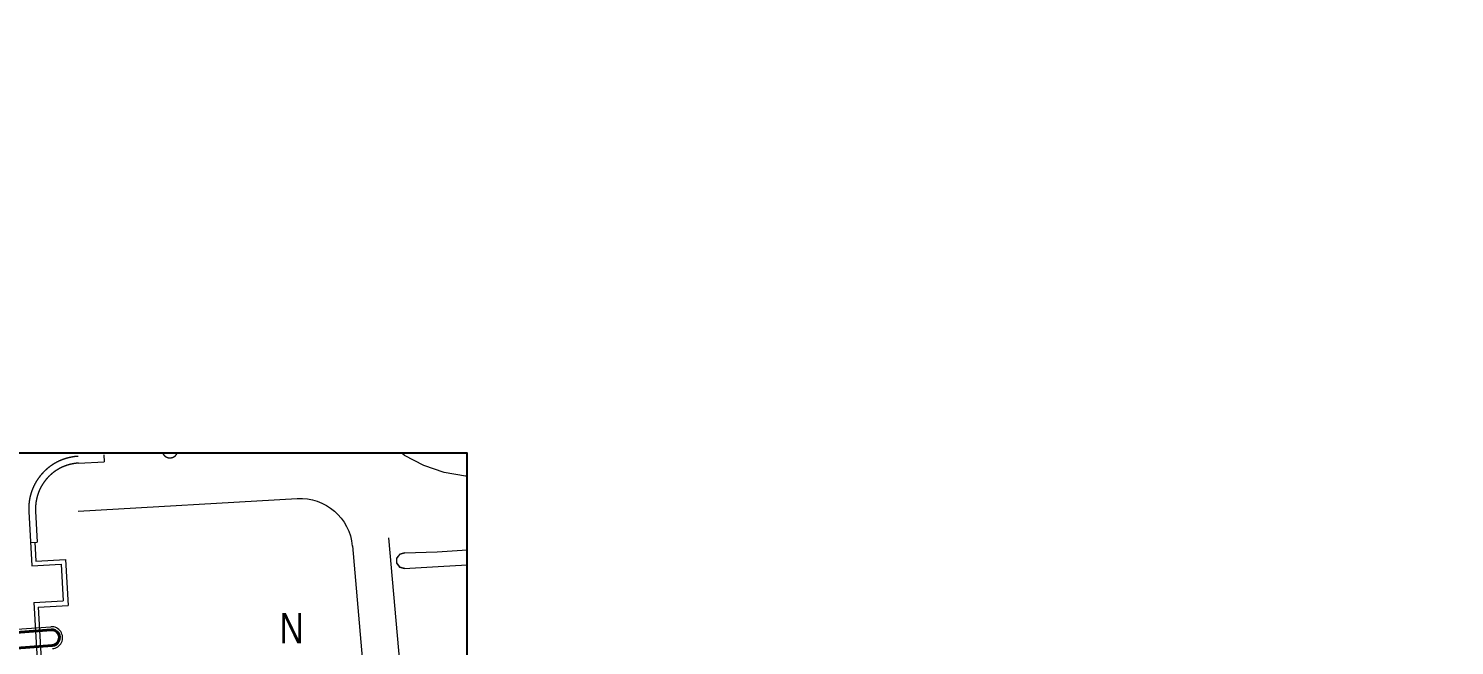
# Model space of a CAD drawing. Header units: millimetres. Extents: x 834681283 to 835686922, y 817551134 to 819407044.
# Drawn here: x 835339667 to 835475848, y 818222797 to 818281688 of the extents above; entities that cross this region are included whole.
import ezdxf
from ezdxf.enums import TextEntityAlignment as Align
from ezdxf.xclip import XClip

# ---------------------------------------------------------------- set-up
doc = ezdxf.new("R2010")
doc.units = ezdxf.units.MM
doc.header["$LTSCALE"] = 1200
doc.header["$MEASUREMENT"] = 0
doc.header["$XCLIPFRAME"] = 0
for name, pattern in [('12027_SITE$0$DASHED', [0.75, 0.5, -0.25]), ('12027_SITE$0$DGN Style 2', [15.39188, 9.235128, -6.156752]), ('12027_SITE$0$DGN Style 3', [21.548632, 15.39188, -6.156752]), ('12027_SITE$0$DGN Style 4', [76.563414, 38.257796, -19.128898, 0.047822, -19.128898]), ('12027_SITE$0$HIDDEN', [0.375, 0.25, -0.125])]:
    doc.linetypes.add(name, pattern=pattern)
doc.layers.get('Defpoints').update_dxf_attribs({"color": 15})
for name, color, linetype, lineweight in [('12027_SITE$0$00_Base_Plan', 8, 'Continuous', 18), ('12027_SITE$0$AR-SIMS_BL_', 1, '12027_SITE$0$DGN Style 4', 140), ('12027_SITE$0$AR-ST_AR_BS_MI_', 8, '12027_SITE$0$DASHED', 18), ('12027_SITE$0$MCA180__', 7, 'Continuous', 0), ('12027_SITE$0$MCA813__', 7, 'Continuous', 0), ('12027_SITE$0$MCA832_S', 7, 'Continuous', 0)]:
    doc.layers.add(name, color=color, linetype=linetype, lineweight=lineweight)
for name, color, linetype in [('12027_SITE$0$AR-ROAD_AR_BS_MI_', 9, 'Continuous'), ('12027_SITE$0$AR-SITEROAD_AR_BS_', 252, 'Continuous'), ('P01-MAAN-P-EVA$0$DW-TXT1', 1, 'Continuous')]:
    doc.layers.add(name, color=color, linetype=linetype)
doc.styles.add('P01-MAAN-P-EVA$0$ARIAL', font='arial.ttf', dxfattribs={"width": 0.8})

# ---------------------------------------------------------------- blocks, each defined once
blk = doc.blocks.new('P01-MAAN-P-EVA')
at = {"layer": 'Defpoints'}
for points in [[(835091300.8, 818003007.9), (835381567.7, 818003007.9), (835381567.7, 818241141.5), (835091300.8, 818241141.5)], [(835171418, 818003007.9), (835381567.7, 818003007.9), (835381567.7, 818241141.5), (835171418, 818241141.5)]]:
    blk.add_lwpolyline(points, close=True, dxfattribs=at)
at = {"layer": 'P01-MAAN-P-EVA$0$DW-TXT1', "style": 'P01-MAAN-P-EVA$0$ARIAL', "width": 0.8}
blk.add_text('N', height=2882, dxfattribs=at).set_placement((835364790.9, 818223009.4), align=Align.CENTER)
blk = doc.blocks.new('12027_SITE$0$A$C6AAC3F66')
at = {"layer": '12027_SITE$0$AR-SITEROAD_AR_BS_', "color": 253, "linetype": '12027_SITE$0$DGN Style 2'}
blk.add_line((157.11, -166.85), (110.95, -167.03), dxfattribs=at)
blk = doc.blocks.new('12027_SITE$0$A$C313F75FB')
at = {"layer": '12027_SITE$0$MCA180__', "linetype": 'Continuous', "lineweight": 13}
for p, q in [((835140.84, 818224.21), (835225.54, 818230.46)), ((835141.37, 818223.85), (835225.58, 818230.06))]:
    blk.add_line(p, q, dxfattribs=at)
at = {"layer": '12027_SITE$0$MCA813__', "linetype": 'Continuous', "lineweight": 40}
for p, q in [((835206.35, 818236.43), (835143.29, 818232.39)), ((835240.28, 818232.59), (835149.3, 818226.76)), ((835141.43, 818222.95), (835218.53, 818228.64)), ((835141.47, 818222.45), (835218.56, 818228.14)), ((835281.01, 818219.81), (835341.82, 818224.29)), ((835283.48, 818218.49), (835341.93, 818222.8)), ((835142.5, 818208.49), (835219.59, 818214.18)), ((835142.62, 818206.8), (835217.97, 818212.35)), ((835142.66, 818206.3), (835218.01, 818211.85))]:
    blk.add_line(p, q, dxfattribs=at)
at = {"layer": '12027_SITE$0$MCA813__', "linetype": 'Continuous'}
blk.add_ellipse((835341.87, 818223.54), major_axis=(1.05, 0), ratio=1, start_param=4.785994, end_param=7.927587, dxfattribs=at)
at = {"layer": '12027_SITE$0$MCA813__', "linetype": 'Continuous', "lineweight": 40}
blk.add_ellipse((835341.87, 818223.54), major_axis=(0.75, 0), ratio=1, start_param=4.785994, end_param=7.927587, dxfattribs=at)
at = {"layer": '12027_SITE$0$MCA832_S', "lineweight": 0}
for p, q in [((835280.99, 818220.11), (835341.79, 818224.59)), ((835142.46, 818208.99), (835219.56, 818214.68))]:
    blk.add_line(p, q, dxfattribs=at)
blk = doc.blocks.new('12027_SITE')
at = {"layer": '12027_SITE$0$00_Base_Plan', "linetype": 'Continuous'}
for p, q in [((835344.40597, 818235.60327), (835365.31697, 818236.83033)), ((835370.6016, 818232.30496), (835372.48955, 818210.76617)), ((835370.6016, 818232.30496), (835372.48955, 818210.76617)), ((835370.6016, 818232.30496), (835372.48955, 818210.76617)), ((835370.6016, 818232.30496), (835372.48955, 818210.76617)), ((835370.6016, 818232.30496), (835372.48955, 818210.76617)), ((835370.6016, 818232.30496), (835372.48955, 818210.76617)), ((835376.09912, 818210.01908), (835374.07907, 818233.06503)), ((835376.09912, 818210.01908), (835374.07907, 818233.06503)), ((835376.09912, 818210.01908), (835374.07907, 818233.06503)), ((835376.09912, 818210.01908), (835374.07907, 818233.06503)), ((835376.09912, 818210.01908), (835374.07907, 818233.06503))]:
    blk.add_line(p, q, dxfattribs=at)
at = {"layer": '12027_SITE$0$00_Base_Plan', "linetype": 'Continuous', "flags": 128}
for points in [[(835419.16613, 818295.19105), (835421.93822, 818250.47512), (835422.29936, 818244.64212), (835422.32138, 818243.92112), (835422.32839, 818243.62212), (835422.28639, 818243.32512), (835422.1964, 818243.03912), (835422.06141, 818242.77212), (835421.87941, 818242.53311), (835421.67442, 818242.31411), (835421.44842, 818242.1171), (835421.20443, 818241.9431), (835420.94443, 818241.79409), (835420.67143, 818241.66908), (835420.02044, 818241.49607), (835419.72144, 818241.48706), (835401.63247, 818240.32962), (835392.27249, 818239.53239), (835383.4525, 818238.97418), (835381.3915, 818238.96913), (835379.35749, 818239.30108), (835377.40548, 818239.96303), (835375.58845, 818240.93599), (835375.11111, 818241.30421)], [(835375.554, 818230.135), (835378.799, 818230.328), (835402.933, 818231.878), (835431.983, 818233.815), (835472.049, 818236.475), (835472.132, 818236.505), (835472.181, 818236.521), (835472.23, 818236.536), (835472.279, 818236.552), (835472.327, 818236.569), (835472.373, 818236.589), (835472.416, 818236.611), (835472.456, 818236.638), (835472.493, 818236.669), (835472.528, 818236.703), (835472.562, 818236.742), (835472.594, 818236.782), (835472.623, 818236.825), (835472.65, 818236.87), (835472.674, 818236.916), (835472.695, 818236.962), (835472.712, 818237.009), (835472.725, 818237.055), (835472.734, 818237.103), (835472.741, 818237.154), (835472.744, 818237.205), (835472.745, 818237.257), (835472.742, 818237.309), (835472.736, 818237.361), (835472.727, 818237.411), (835472.715, 818237.459), (835472.699, 818237.505), (835472.68, 818237.55), (835472.658, 818237.595), (835472.632, 818237.64), (835472.603, 818237.683), (835472.571, 818237.724), (835472.537, 818237.763), (835472.501, 818237.8), (835472.464, 818237.833), (835472.426, 818237.863), (835472.385, 818237.888), (835472.341, 818237.908), (835472.294, 818237.925), (835472.246, 818237.94), (835472.196, 818237.953), (835472.146, 818237.965), (835472.096, 818237.977), (835472.046, 818237.99), (835471.998, 818238.005), (835422.497, 818234.79), (835403.654, 818233.346), (835378.687, 818231.71), (835375.559, 818231.611), (835375.102, 818231.487), (835374.899, 818231.223), (835374.814, 818231.112), (835374.813, 818230.639), (835374.988, 818230.407), (835375.098, 818230.262), (835375.554, 818230.135)], [(835375.56968, 818231.64299), (835375.11297, 818231.51933), (835374.8248, 818231.14406), (835374.82321, 818230.67091), (835375.10885, 818230.29372), (835375.56472, 818230.16699)], [(835456.879, 818222.531), (835456.213, 818223.296), (835455.5, 818223.987), (835454.579, 818224.399), (835453.602, 818224.616), (835452.606, 818224.755), (835451.609, 818224.798), (835450.612, 818224.758), (835448.184, 818224.55), (835412.283, 818222.213)]]:
    blk.add_lwpolyline(points, dxfattribs=at)
at = {"layer": '12027_SITE$0$00_Base_Plan', "linetype": '12027_SITE$0$DGN Style 3'}
blk.add_arc((835353.17197, 818241.45461), 0.75, 193.5838167, 13.5844417, dxfattribs=at)
at = {"layer": '12027_SITE$0$00_Base_Plan', "linetype": 'Continuous', "extrusion": (0, 0, -1)}
blk.add_arc((-835365.61001, 818231.83895), 5, 86.64196, 174.9918794, dxfattribs=at)
at = {"layer": '12027_SITE$0$AR-ST_AR_BS_MI_', "color": 8, "ltscale": 0.5}
for p, q in [((835346.84843, 818240.98707), (835346.885, 818240.3381)), ((835344.44097, 818240.20041), (835346.885, 818240.3381)), ((835339.69344, 818235.57861), (835339.98341, 818230.38412)), ((835340.34243, 818235.61484), (835340.50697, 818232.66719)), ((835339.858, 818232.63062), (835340.50697, 818232.66719)), ((835340.25737, 818232.65312), (835340.35769, 818230.85592)), ((835340.35769, 818230.85592), (835343.20318, 818231.01624)), ((835343.20318, 818231.01624), (835343.44842, 818226.62308)), ((835339.98341, 818230.38412), (835342.77897, 818230.54162)), ((835342.77897, 818230.54162), (835342.97405, 818227.04706)), ((835340.17848, 818226.88956), (835342.97405, 818227.04706)), ((835340.17848, 818226.88956), (835340.72783, 818217.04865)), ((835340.60293, 818226.46276), (835343.44842, 818226.62308)), ((835340.60293, 818226.46276), (835341.09341, 818217.67644))]:
    blk.add_line(p, q, dxfattribs=at)
for radius in [5, 4.35]:
    blk.add_arc((835344.68566, 818235.85729), radius, 93.224659, 183.1951009, dxfattribs=at)
at = {"layer": '12027_SITE$0$AR-ROAD_AR_BS_MI_', "rotation": 183.9990567503139}
blk.add_blockref('12027_SITE$0$A$C6AAC3F66', (835306.91907, 818079.26166), dxfattribs=at)
at = {"layer": '12027_SITE$0$AR-SIMS_BL_', "linetype": '12027_SITE$0$HIDDEN'}
blk.add_blockref('12027_SITE$0$A$C313F75FB', (0, 0), dxfattribs=at)

msp = doc.modelspace()

# ---------------------------------------------------------------- block references
ref = msp.add_blockref('12027_SITE', (305980.4, 20741.3), dxfattribs=dict(xscale=1000, yscale=1000, zscale=1000))
XClip(ref).set_block_clipping_path([(835171.4179906907, 818003.0079180738), (835380.9419443216, 818241.1415228392)])
ref = msp.add_blockref('12027_SITE', (0, 0), dxfattribs=dict(xscale=1000, yscale=1000, zscale=1000))
XClip(ref).set_block_clipping_path([(835171.4179906907, 818003.0079180738), (835381.5676709538, 818241.1415228392)])

# ---------------------------------------------------------------- next in the draw order: block references
msp.add_blockref('P01-MAAN-P-EVA', (0, 0))

doc.saveas('drawing.dxf')
